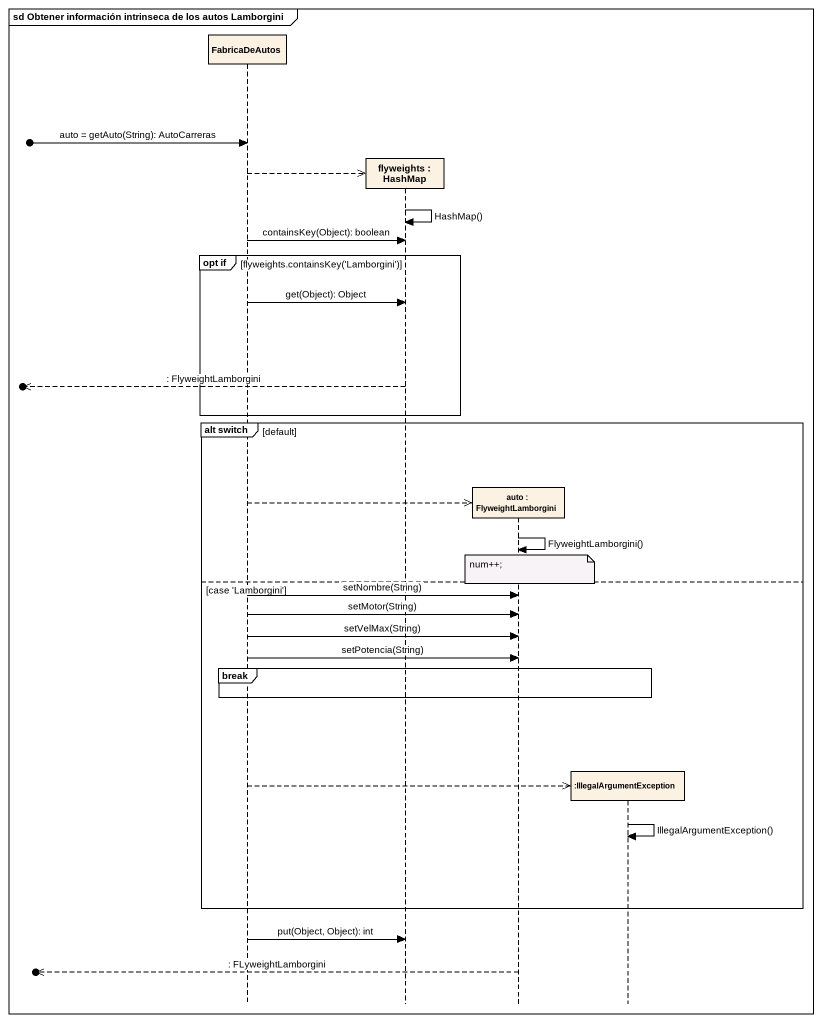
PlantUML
@startuml
mainframe sd Obtener información intrinseca de los autos Lamborgini
hide footbox
participant FabricaDeAutos
participant "flyweights : HashMap" as flyweights
participant "auto : FlyweightLamborgini" as auto
participant ":IllegalArgumentException" as IllegalArgumentException

[o-> FabricaDeAutos : auto = getAuto(String): AutoCarreras
FabricaDeAutos -->> flyweights **
flyweights -> flyweights : HashMap()
FabricaDeAutos -> flyweights : containsKey(Object): boolean
group opt if [flyweights.containsKey('Lamborgini')]
  FabricaDeAutos -> flyweights : get(Object): Object
  [o<<-- flyweights : : FlyweightLamborgini
end
group alt switch [default]
  FabricaDeAutos -->> auto **
  auto -> auto : FlyweightLamborgini()
  note over auto : num++;
else case 'Lamborgini'
  FabricaDeAutos -> auto : setNombre(String)
  FabricaDeAutos -> auto : setMotor(String)
  FabricaDeAutos -> auto : setVelMax(String)
  FabricaDeAutos -> auto : setPotencia(String)
  break
  end
  FabricaDeAutos -->> IllegalArgumentException **
  IllegalArgumentException -> IllegalArgumentException : IllegalArgumentException()
end
FabricaDeAutos -> flyweights : put(Object, Object): int
[o<<-- auto : : FLyweightLamborgini
@enduml
